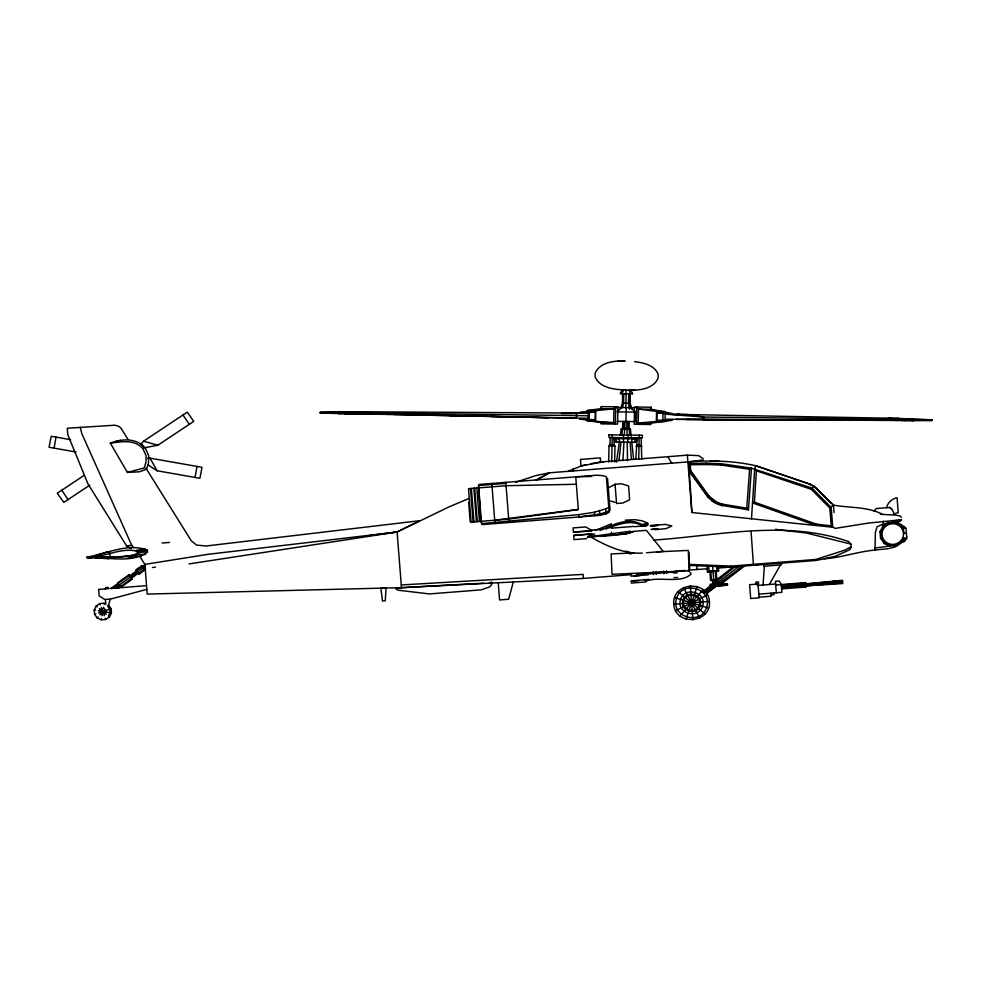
<?xml version="1.0" encoding="UTF-8"?>
<svg xmlns="http://www.w3.org/2000/svg" width="981" height="981" viewBox="0 0 981 981"><rect width="100%" height="100%" fill="white"/><g stroke="black" fill="none" stroke-linecap="round" stroke-linejoin="round"><path stroke-width="1.47" d="M515.748 482.26L535.884 475.564L549.397 472.805L687.889 461.904L690.232 464.773L706.357 464.528L706.369 463.167L721.194 463.706L751.471 468.17L812.072 488.121L831.177 507.422L832.734 527.226L835.297 528.379L868.651 523.045L901.478 519.783L898.817 521.684L883.501 523.915L877.051 526.797L875.371 532.364L875.003 550.034L888.614 548.624L895.506 546.724L895.395 545.375L874.844 548.011M561.451 413.492L587.558 413.222L588.992 415.772L364.331 412.866L339.782 412.903L339.267 413.577L320.186 413.001L320.198 412.327L351.456 412.032L351.885 412.891L351.431 413.724L344.086 413.504M332.351 412.302L332.338 413.148L336.741 413.283M339.267 413.577L339.303 412.216L363.608 411.836L364.331 412.866L363.571 413.872L338.776 413.565L353.467 413.492M589.176 419.328L589.311 412.56L595.271 411.959L595.798 410.61L613.934 408.807L615.712 406.796L615.381 424.05L613.677 422.676L587.165 420.665L585.706 419.635L579.759 419.218L595.124 419.745L595.602 420.763L595.798 410.61L587.361 410.512L585.853 411.848L579.881 412.449L589.311 412.56M601.267 409.494L601.328 406.612L617.944 406.821L617.613 424.086L600.997 423.878L600.777 422.517L587.165 420.665M608.711 461.941L609.017 445.987L610.023 444.982L610.17 437.538M611.69 461.977L612.242 434.853M614.658 462.014L614.964 446.061L613.996 445.031L614.143 437.587M620.777 408.157L622.469 403.154L622.653 393.675M620.384 434.926L621.255 428.869L622.628 428.207L622.751 421.438M623.156 403.154L623.34 393.688M623.769 393.688L623.585 403.166L622.518 407.556M623.426 434.988L623.499 442.1M623.609 421.45L623.487 428.219L622.481 428.881L621.807 434.939M625.105 421.462L624.284 434.975M626.16 393.712L625.78 407.593M625.976 421.474L626.234 407.593M626.834 421.487L627.141 435M628.711 393.749L628.527 403.228L629.495 409.102M628.012 435.037L627.668 442.149M628.331 421.499L628.196 428.28L629.177 428.967L629.618 435.037M631.212 436.57L630.403 428.979L629.066 428.28L629.189 421.511M629.998 393.761L629.814 403.24L631.004 407.655M631.739 409.138L630.047 403.24L630.219 393.761M634.965 421.585L635.136 412.106L630.795 407.655M635.798 459.366L637.184 437.869M639.183 435.184L638.766 459.402M641.746 459.439L641.157 437.906M651.114 410.107L651.163 407.225L634.56 407.017L634.229 424.283L650.844 424.491L651.114 423.142L672.255 420.346L656.865 420.493L656.35 421.511L638.226 422.983L636.461 424.307L636.792 407.054L638.484 409.102L638.226 422.983L651.114 423.142M662.825 420.236L662.96 413.467L657.012 412.719L656.547 411.358L638.484 409.102L651.372 409.261L672.377 413.577L662.96 413.467M675.222 414.473L672.157 414.313L898.498 418.372L913.36 419.23L913.336 420.579L894.243 420.015L894.255 419.328L913.36 419.23L913.838 419.905L913.336 420.579L894.611 420.359M912.833 420.579L931.938 420.469L931.95 419.794L897.382 418.666M919.798 419.476L919.786 420.322L900.681 420.432M144.869 565.264L141.448 565.927L135.783 569.949L139.094 574.302L145.274 569.569L144.869 565.264L136.261 570.586M748.429 509.85L746.749 508.195L722.126 504.087L721.624 505.35L748.429 509.85L751.471 468.17L749.607 469.261L721.133 465.055L721.194 463.706M781.673 588.882L805.977 587.03L805.953 585.841L842.691 583.56L842.434 580.323L805.806 583.867L805.634 582.616L775.701 585.007M622.935 460.739L623.891 442.554M625.952 393.712L626.209 389.653M816.302 524.112L815.812 525.375L752.513 502.934L754.401 502.162L816.302 524.112L831.226 525.853L832.734 527.226L751.507 518.802L754.696 468.783L755.762 465.73L809.276 483.927L814.034 486.269L833.458 505.105C849.877 508.133 867.67 506.417 882.765 514.461M754.401 502.162L756.412 470.794L754.696 468.783M763.034 584.995L764.371 566.209M746.749 508.195L749.607 469.261M618.962 460.69L620.973 442.517M673.751 604.235C671.801 582.174 707.902 579.33 709.435 601.427C711.384 623.487 675.284 626.332 673.751 604.235L709.435 601.427M898.817 521.684L899.025 519.967M587.361 410.512L601.034 408.648L601.328 406.612M616.448 462.174L619.293 442.492M54.078 448.133L56.015 437.109M195.047 477.453L196.985 466.429M631.519 442.198L632.169 438.814L639.134 437.882L637.184 438.2M104.194 604.492L104.452 603.168L99.927 603.523L96.175 606.013L94.213 609.974L94.556 614.339L97.119 617.944L101.202 619.82L101.472 618.484M98.345 610.697L102.833 611.494L101.987 615.823M103.41 608.49L104.881 609.164L105.936 612.034L105.225 613.456L102.245 614.486L100.773 613.812L99.731 610.942L100.43 609.52L103.41 608.49L103.667 607.165M891.251 522.947L894.966 522.652L895.138 521.757L901.183 524.528A12.189 12.189 0 0 1 904.457 528.661M718.619 585.35L717.381 586.258L715.787 583.818L710.195 584.259L710.281 585.473L711.25 585.387L704.113 590.783M886.738 507.704C887.425 502.603 892.207 498.716 897.063 497.723L898.228 512.572L894.071 513.909L892.318 509.642L890.012 507.447L876.315 508.526L874.046 511.076M513.296 581.978L508.673 599.244L499.574 599.955L498.225 582.751M634.474 442.235L635.418 438.863L638.202 438.482M108.646 604.921L110.289 599.023L105.396 599.403L105.801 604.468M894.243 545.142L896.72 544.946L901.846 541.537L904.605 541.598L906.677 536.681M686.013 619.269L697.172 586.405M622.028 393.663L623.597 389.629M105.274 588.894L105.862 587.484L107.971 587.325L108.768 588.612L98.627 589.422L99.13 595.823L104.697 599.465M653.395 540.114C718.325 535.736 785.45 519.501 848.651 541.586L850.956 544.124L851.177 546.822L849.987 549.63L835.371 556.215L824.31 558.778L815.996 560.458L717.957 568.036M900.19 521.242L900.779 519.832M621.329 393.663L622.53 390.965M109.48 616.963L111.442 613.002L111.098 608.637L108.548 605.044L107.628 606.074L109.774 609.103L110.068 612.769L108.413 616.093L109.48 616.963L105.74 619.465L101.202 619.82M889.142 545.779L884.31 543.572L880.533 538.25L880.031 531.8L882.925 525.963L888.467 522.284L888.774 523.143L883.648 526.552L880.963 531.972L881.428 537.944L884.936 542.873L890.527 545.436M900.264 419.574L900.717 418.74M622.383 389.604L620.213 393.639L632.598 393.798L630.636 389.715M706.369 463.167L688.711 463.449L689.312 471.003L708.086 497.097L716.032 503.327L716.694 502.137L722.126 504.087M769.325 584.492L780.459 564.946M588.992 415.772L587.46 418.298L393.393 414.46M756.412 470.794L811.262 489.286L814.034 486.269L833.458 505.105L834.046 512.523M352.927 412.731L353.687 411.726L575.651 413.075L577.098 415.637L575.565 418.151L353.65 413.749L389.567 414.043M758.19 586.135L758.571 581.941L755.775 582.162L755.971 584.737M141.239 443.976L143.533 441.217L187.273 412.143L193.797 421.327L157.88 445.202L143.999 447.876M712.39 499.17L711.495 500.224L707.988 496.987L689.312 471.003L690.685 470.524L709.055 496.104L716.694 502.137M343.975 412.829L344.662 412.02L359.966 412.523M91.822 557.699L87.358 558.054C103.385 555.271 120.32 558.79 135.979 554.228L137.598 552.401L147.763 551.935C131.479 564.234 106.598 556.288 87.358 558.054L86.929 557.073C106.365 553.897 128.278 542.468 147.628 550.255L137.512 551.396C120.749 546.748 103.888 558.079 86.929 557.073M97.119 617.944L98.026 616.914M99.854 614.842L102.833 611.494L104.342 615.639M679.943 615.994L703.242 589.679M884.31 543.572L884.936 542.873M145.163 568.686L138.603 573.664M833.458 505.105L829.816 508.011L811.262 489.286M706.958 565.571L707.448 571.825L710.808 571.371L711.47 579.771L712.795 580.789L713.052 584.149L714.916 582.506L714.769 580.642L715.922 579.428L715.259 571.028L718.644 570.942L718.337 567.128M621.672 407.544L617.159 411.885L635.136 412.106M704.284 592.831L738.914 566.528L733.261 566.981L715.407 580.715L715.529 582.947M707.988 496.987L709.055 496.104M721.133 583.045L723.537 581.181M737.982 569.961L742.789 566.233L744.469 566.086L721.072 584.038M706.406 593.75L717.491 585.24L719.269 585.424L718.717 584.909M706.332 592.99L742.789 566.221L744.469 566.086M706.357 593.211L708.76 591.371M711.164 589.532L717.16 584.934M645.805 526.319L647.803 524.81L647.668 523.118L642.212 520.837L635.075 519.697L625.265 520.126M734.941 566.834L703.451 591.85M704.677 591.163L713.113 584.774M712.746 584.259L715.186 582.42L716.326 583.67M145.029 566.711L114.973 588.122L110.902 588.441L118.063 583.364M118.137 583.462L129.467 575.418M129.811 575.859L136.604 571.04M130.056 576.19L136.85 571.359M131.221 577.723L138.014 572.892M131.466 578.042L138.26 573.211M131.81 578.496L118.922 587.803L114.973 588.122M112.092 588.355L118.431 583.854M117.708 587.877L120.185 586.16M716.853 579.538L712.39 580.911L710.563 580.041L709.901 571.629L718.644 570.942L715.284 571.396L716.191 571.138L716.853 579.538L710.563 580.041L712.807 580.96L712.647 584.259M84.391 475.196L57.266 493.235L63.802 502.419L89.7 485.203M102.747 610.476L101.877 611.053L102.907 612.5L103.778 611.923L103.446 610.795M894.365 546.012L897.039 545.804L902.569 542.125A12.189 12.189 0 0 0 904.703 538.79M713.052 584.149L714.009 583.548M711.581 500.273C709.717 501.512 733.163 509.495 716.032 503.327M536.239 480.445L549.397 472.805L536.227 479.954M719.11 585.792L718.435 586.184L719.208 582.53L721.808 584.357L727.412 583.916L727.497 585.13C711.826 586.969 721.072 583.818 727.424 584.124M608.294 487.864L615.05 484.271L621.341 483.78L628.551 485.926L629.643 499.758L622.861 503.008L616.559 503.498L615.05 484.271M606.111 513.836L609.152 512.229L606.368 476.815L603.107 475.711L596.742 475.196L479.219 484.442L478.532 485.509L480.874 521.316L482.382 524.59L599.894 515.344L606.111 513.836L605.731 508.918L608.772 507.385M568.281 471.321L581.23 465.889L603.769 461.732M675.627 610.722L707.559 594.952M609.054 510.88C599.698 515.233 588.931 515.246 578.913 516.987L578.729 514.633L594.376 512.229L605.731 508.918M600.029 530.5C612.487 524.823 628.686 516.766 641.795 524.602L647.668 523.118M587.827 536.313L594.67 533.946M605.559 529.102C616.362 525.08 629.643 519.378 640.777 525.019L641.795 524.602L641.905 525.951L640.851 526.037L640.777 525.019M468.832 498.544L449.985 506.441L397.097 531.984L188.977 563.928M595.283 530.463L611.457 523.805M94.556 614.339L95.88 613.885M98.529 612.966L102.833 611.494M103.716 611.188L111.098 608.637M880.533 538.25L881.428 537.944M95.623 555.7L107.971 551.678L109.835 552.892L110.203 557.613L108.535 558.765L94.826 557.699M110.35 443.204C121.803 438.507 136.334 437.869 145.2 447.925L148.609 455.466L148.499 462.946L146.525 469.212L139.339 471.812L127.432 472.413L110.35 443.204C121.472 441.658 134.655 439.022 142.993 448.808L146.059 455.601L145.948 462.333L144.182 467.962L127.432 472.413M630.66 531.162L587.877 536.987L611.69 535.454L626.319 533.627L634.229 531.31L626.001 533.995L614.106 534.927M110.988 598.962L146.831 589.36L146.549 585.645L110.166 588.502M627.766 533.247L632.107 532.082M115.218 441.744L120.589 440.359M703.119 458.667L698.656 455.625L687.362 455.159L600.63 461.99L590.807 463.694M135.685 550.513L145.053 548.759M585.915 464.81L581.022 465.938L580.507 459.439L600.298 457.882L600.63 461.99M641.905 525.951L647.803 524.81M709.116 572.033L710.833 571.751L707.448 571.825L709.116 572.033L708.711 566.932M635.369 390.266L629.716 390.266C639.992 390.463 653.824 388.66 658.202 377.869L658.104 374.104C654.315 365.055 643.364 362.639 634.572 361.67M618.079 360.959L625.13 360.983C614.437 360.652 599.869 362.05 595.087 373.283L595.148 377.047C600.752 389.322 616.779 389.42 628.343 390.266M824.31 558.778C841.502 557.613 858.007 551.604 875.003 550.034M578.312 509.397L494.706 520.224M369.751 535.503L372.792 535.111M375.833 534.731L397.097 531.996L419.794 520.703L206.059 546L196.482 545.056L191.221 540.715L145.85 468.023M144.293 568.551L145.372 568.416M152.558 567.509L155.427 567.141M709.067 571.359L716.976 570.746L716.682 567.055M147.542 458.409L149.97 458.139L202.012 467.312L199.879 478.299L157.132 470.77L147.763 464.712M578.729 514.633L481.536 523.633L478.532 485.509L505.889 483.363M781.379 585.105L805.671 583.143L805.818 584.1L842.471 580.715M703.23 460.015L687.889 461.904C710.612 460.199 733.457 460.714 755.762 465.73L809.644 484.099M128.033 439.463L121.154 428.427L119.241 426.551L114.912 425.19L67.297 428.256L67.799 434.669L87.849 483.67L126.512 545.804L131.761 545.387L133.588 547.741M162.123 543.008L169.529 542.419M474.743 521.451L470.206 521.806L468.66 502.247M611.114 528.207L633.849 526.417M589.409 530.243L603.094 529.164M634.572 526.687L645.412 525.828M650.317 525.448L665.719 524.418L671.826 526.049L666.05 528.624L654.756 529.691M573.407 531.996L591.96 530.77L573.431 532.229L573.088 527.937L585.682 526.944L591.948 530.537M573.689 535.577L592.205 533.872L573.664 535.332L574.008 539.624L586.601 538.643M634.928 531.248L645.78 530.39M611.138 535.16L590.329 536.803C606.135 545.706 623.683 554.167 642.285 553.076M891.128 522.076L895.138 521.757M901.527 526.564L904.114 526.368L905.267 527.631L902.434 527.852M646.479 552.744L663.266 551.432L646.467 530.439M906.419 533.308L904.31 533.48L902.839 528.158L905.99 527.913L906.836 538.704L902.998 539.01M850.956 544.124L806.456 533.026L775.542 529.348M903.44 540.335L905.549 540.163M851.177 546.822L845.095 550.022L815.922 559.44L731.286 566.098L689.263 564.394M428.82 586.172L395.883 588.085L395.968 589.103L398.519 590.255L429.42 593.934L481.536 589.826L489.74 586.81L491.689 584.615L491.469 581.868M483.658 583.217L430.316 586.098M146.868 589.691L147.211 594.081L401.487 587.644L583.401 578.422L631.678 574.621M636.203 574.265L669.042 571.678M674.953 571.212L685.278 570.402M688.233 570.169L707.522 568.759M642.996 574.412L674.903 571.898M633.812 575.957L639.649 575.504M677.626 577.466L673.947 577.637M631.31 581.292L638.594 580.715M644.419 580.262L648.76 579.44L631.261 580.813L631.445 583.082L646.136 581.929M646.565 580.924C659.514 576.129 680.839 584.087 691.09 574.02L690.072 572.401M710.269 585.265L716.559 584.762L717.369 586.062L727.485 584.921M758.141 585.375L775.628 584.002M781.477 586.417L842.544 581.708M842.63 582.837L781.599 587.913M758.828 594.143L781.906 592.328L781.305 584.566L779.257 580.997L775.407 581.304L776.314 592.769M771.201 594.866L773.997 594.645L773.862 592.965M759.061 597.184L771.311 596.215L771.066 593.186M587.411 537.11L590.452 536.901M401.266 584.946L583.082 574.375L583.401 578.422M750.968 564.982L758.546 564.553M633.812 552.904L611.114 553.934L612.046 574.314L689.202 570.807M656.497 551.874L688.27 550.427L689.177 571.236M710.354 461.131L718.779 460.837L713.162 461.033M562.199 413.492L575.651 413.075M568.146 413.504L581.61 413.148M320.198 412.327L363.608 411.836M591.555 476.459L575.749 476.84L578.324 509.568L508.698 519.121L471.113 522.076L468.489 488.685L506.073 485.718L576.337 484.271M344.65 413.639L366.906 413.577M887.756 420.162L665.081 419.243L665.179 414.166L703.561 417.011L894.255 419.328M676.485 419.39L887.008 420.273M686.406 419.5L898.449 420.395L703.512 419.709L703.561 417.011L686.504 414.423M898.486 419.059L931.95 419.794M622.469 403.154L630.047 403.24M614.314 407.458L634.67 407.704M601.034 408.648L613.934 408.807L613.677 422.676L600.777 422.517M664.983 411.456L656.547 411.358L656.35 421.511L664.787 421.609M585.853 411.848L595.271 411.959L595.124 419.745L585.706 419.635M666.442 412.829L657.012 412.719L656.865 420.493L666.295 420.616M320.186 413.001L336.888 413.209M359.377 413.479L372.755 413.651M894.243 420.015L879.368 419.831L879.381 418.813L898.498 418.372L899.221 419.39M912.195 420.224L931.938 420.469M616.975 421.364L635.565 421.597M622.628 428.207L629.066 428.28M621.255 428.869L630.403 428.979M610.023 444.982L613.996 445.031M637.049 445.313L641.022 445.362M609.017 445.987L614.964 446.061M636.044 446.318L641.991 446.392M145.495 554.498L135.979 554.228M344.503 412.29L359.794 412.498M685.731 414.473L676.583 414.301L679.563 414.473M407.912 414.485L432.363 415.061M449.175 415.466L475.16 416.079M490.451 416.447L517.956 417.097M531.714 417.428L548.526 417.82M352.13 413.479L390.34 414.387M905.892 420.493L886.812 419.917L886.824 419.071L905.929 418.801L906.628 419.66M349.077 412.523L338.801 412.216L353.687 411.726L369.837 412.486M350.364 413.479L363.571 413.872M706.357 464.528L721.133 465.055M891.606 418.372L888.578 418.249L891.508 418.384M897.676 418.617L912.857 419.218M687.46 415.086L695.112 415.478M880.313 514.289L895.837 515.135L900.484 516.129L901.294 517.416M688.527 414.963L697.491 415.454M141.436 556.509C126.929 555.062 112.128 559.415 97.806 556.558M489.421 582.763L491.555 582.935M687.362 455.159L691.875 512.511L751.507 518.802M689.349 565.412L731.36 567.116L731.286 566.098M613.1 438.176L615.872 438.617L616.681 442.014M880.031 531.8L880.963 531.972M70.607 439.684L51.196 436.263L49.05 447.25L76.113 452.02M94.213 609.974L95.586 610.219M103.753 611.654L111.442 613.002M614.131 437.918L612.144 437.563L619.121 438.654L619.636 442.051M132.018 557.588L125.212 556.092M132.558 555.516L134.716 556.019L138.1 554.4L139.609 551.224M143.533 441.217L157.88 445.202M674.597 597.552L708.589 608.122M610.734 500.972L615.062 502.321M894.966 522.652L900.558 525.227A11.294 11.294 0 0 1 902.655 527.447M811.103 484.798L809.276 483.927L814.034 486.269M126.512 545.804L131.282 548.747M889.693 507.471L892.318 509.642M882.925 525.963L883.648 526.552M902.569 542.125L901.846 541.537A11.294 11.294 0 0 0 904.151 537.576M678.018 591.666L705.167 614.008M96.175 606.013L97.242 606.883M99.375 608.637L106.291 614.339M626.246 550.942L629.532 553.738M815.959 488.146L831.532 503.216M628.711 551.996L630.832 554.069M718.693 584.541L715.407 580.715L715.995 581.586M141.448 565.927L144.759 570.28M140.835 443.412L143.312 446.895M339.303 412.216L339.782 412.903M183.018 414.963L189.247 424.344M61.815 490.218L68.045 499.599M139.952 556.681L144.869 564.394L145.507 569.409M667.779 456.705L671.801 463.167M149.97 458.139L157.132 470.77M683.512 587.472L699.674 618.189M630.391 389.702L632.218 393.786M131.761 545.387L81.791 433.565L80.234 427.238M896.72 544.946L897.039 545.804M99.927 603.523L100.393 604.799M101.325 607.349L102.514 610.636M105.274 618.189L105.74 619.465M628.993 389.69L630.121 393.761M631.85 442.652L633.628 459.353M651.163 407.225L651.372 409.261M896.229 520.188L896.364 521.88M892.391 520.494L892.514 522.186M883.292 521.205L883.501 523.915M829.816 508.011L831.226 525.853M833.31 581.034L833.568 584.296M805.634 582.616L805.977 587.03M781.379 563.18L781.514 564.872L764.015 566.245L763.892 564.553M778.154 562.42L778.227 563.425M717.381 586.258L717.099 582.702L715.799 584.026M712.709 567.043L713.996 583.437M690.232 464.773L690.685 470.524M696.755 565.24L697.099 569.471M690.244 585.632L692.942 620.041M677.27 572.83L673.579 573.002M666.553 570.77L666.761 573.554M663.745 570.991L663.965 573.775M656.056 571.604L656.277 574.388M653.26 571.825L653.481 574.608M648.392 574.817L630.906 576.19M626.221 532.278L626.319 533.627M607.546 478.409L610.072 510.463M611.433 532.168L611.69 535.454M599.514 510.476L599.894 515.344M594.376 512.229L594.645 515.748M590.599 535.761L590.648 536.435M573.014 468.906L573.174 470.929M505.804 482.345L508.967 522.493M491.898 484.455L494.976 523.596M476.827 488.023L479.451 521.426M474.681 488.195L477.318 521.598M473.835 488.256L476.459 521.659M471.346 488.452L473.97 521.855M470.488 488.526L473.124 521.917M401.487 587.644L397.097 531.996L207.776 554.351L144.869 564.394L145.188 568.44M145.286 569.618L146.488 584.97M137.512 551.396L137.598 552.401M630.17 442.627L631.384 459.329M751.054 531.481L753.408 564.357M689.312 471.003L691.875 512.511M688.858 551.923L689.643 569.225M627.251 442.59L627.521 460.788M609.005 434.816L608.956 437.514L642.371 437.931L642.42 435.221L609.005 434.816M386.036 588.085L385.275 600.801L382.48 601.022L380.861 588.183L386.036 588.085M676.596 598.165C670.146 616.926 700.802 626.013 706.59 607.497C713.04 588.735 682.384 579.648 676.596 598.165M680.593 599.416C675.86 613.174 698.349 619.833 702.592 606.258C707.326 592.499 684.836 585.829 680.593 599.416M682.923 600.139C679.195 610.979 696.915 616.227 700.262 605.535C703.99 594.694 686.271 589.434 682.923 600.139M683.929 600.446C680.63 610.035 696.302 614.682 699.257 605.216C702.555 595.626 686.884 590.979 683.929 600.446M688.932 602.003C692.108 613.91 698.717 594.155 688.932 602.003M637.172 438.875L636.068 442.247L615.087 441.99L614.118 438.593L637.172 438.875M128.977 574.78L117.659 582.824L120.97 587.178L132.288 579.133L128.977 574.78M658.043 525.338L651.065 526.123L658.043 525.338M658.312 528.673L651.335 529.458L658.312 528.673M758.031 584.026L749.631 584.688L750.723 598.52L759.122 597.858L758.031 584.026M900.889 540.752A10.104 10.104 0 0 0 899.736 526.147A11.012 11.012 0 0 0 884.604 527.337A10.104 10.104 0 0 0 885.757 541.941A11.012 11.012 0 0 0 900.889 540.752"/></g></svg>
